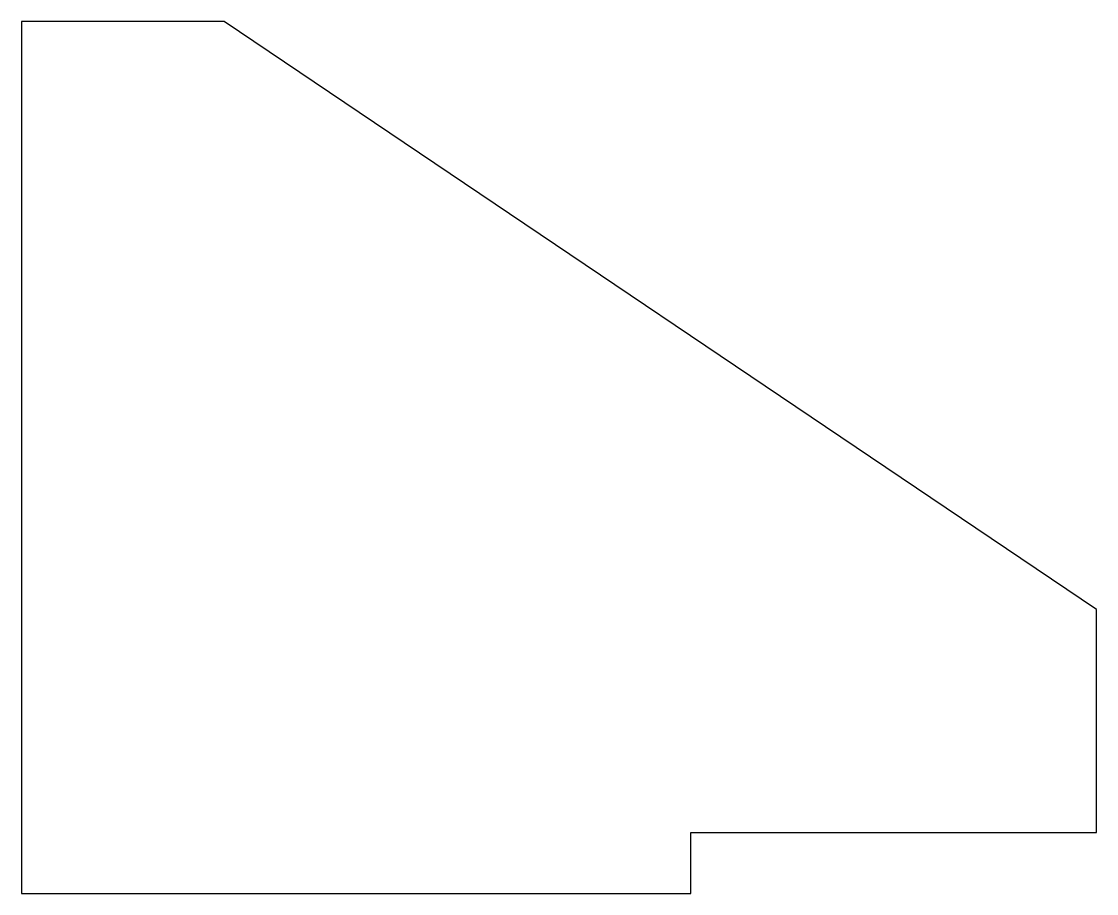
# Model space of a CAD drawing. Header units: millimetres. Extents: x 0 to 53, y -3 to 40.
import ezdxf

# ---------------------------------------------------------------- set-up
doc = ezdxf.new("R2010")
doc.units = ezdxf.units.MM

msp = doc.modelspace()

# ---------------------------------------------------------------- linework, layer by layer
at = {"color": 7, "linetype": 'Continuous'}
for p, q in [((10, 40), (0, 40)), ((0, 40), (0, 0)), ((53, 11), (10, 40)), ((53, 0), (53, 11)), ((0, 0), (0, -3)), ((33, -3), (33, 0)), ((33, 0), (53, 0)), ((0, -3), (33, -3))]:
    msp.add_line(p, q, dxfattribs=at)

doc.saveas('drawing.dxf')
